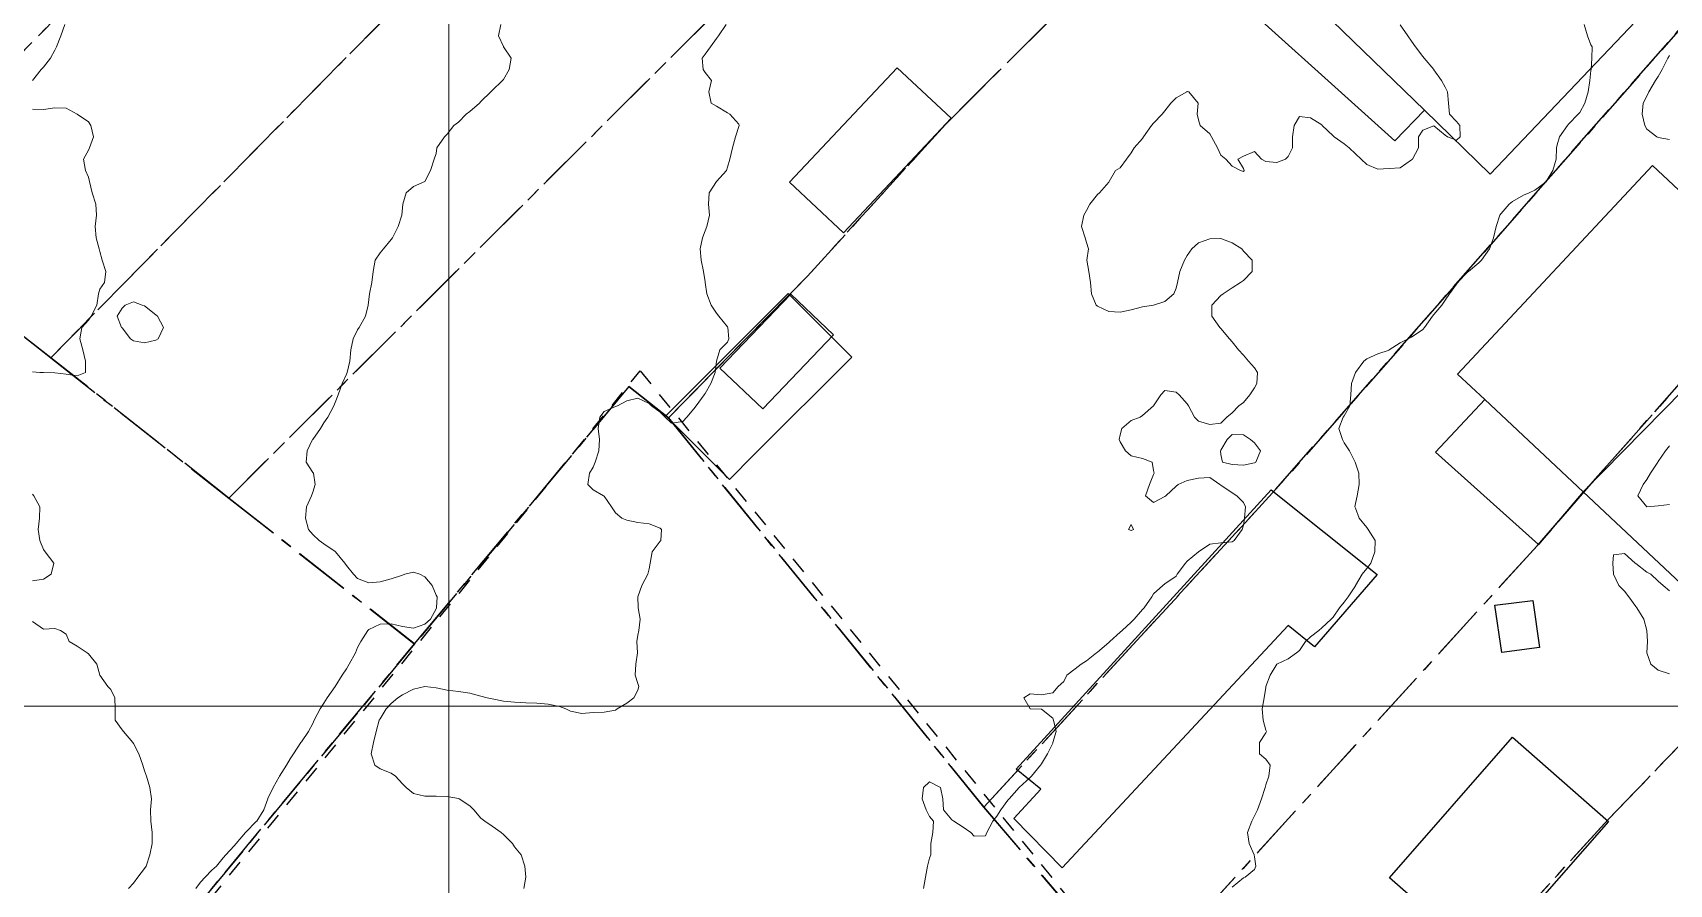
# Model space of a CAD drawing. Header units: centimetres. Extents: x 0 to 642158, y -847 to 649707.
# Drawn here: x 616348.3 to 616421.2, y 621079.4 to 621117.4 of the extents above; entities that cross this region are included whole.
import ezdxf

# ---------------------------------------------------------------- set-up
doc = ezdxf.new("R2010")
doc.units = ezdxf.units.CM
doc.header["$MEASUREMENT"] = 0
doc.linetypes.add('CENTERX2', pattern=[4, 2.5, -0.5, 0.5, -0.5])
doc.linetypes.add('JIS_02_0.7', pattern=[1.35, 0.75, -0.6])
for name, color, linetype, lineweight in [('MEV_grille', 254, 'Continuous', 9), ('WAL_parcellaire agricole', 7, 'JIS_02_0.7', 25), ('WAL_topographie 0.5', 253, 'Continuous', 20)]:
    doc.layers.add(name, color=color, linetype=linetype, lineweight=lineweight)
doc.layers.add('SPW_batiments', color=7, linetype='Continuous')
doc.layers.add('SPW_parcellaire cadastral', color=7, linetype='CENTERX2', lineweight=25, true_color=0xff0542)

# ---------------------------------------------------------------- blocks, each defined once
blk = doc.blocks.new('*U114')
at = {"layer": 'MEV_grille', "transparency": 33554687}
blk.add_lwpolyline([(-1338.461, 0), (1338.461, 0)], dxfattribs=at)
blk = doc.blocks.new('*U115')
at = {"layer": 'MEV_grille', "color": 0, "linetype": 'ByBlock', "lineweight": -2, "transparency": 16777216}
blk.add_blockref('*U114', (0, -1300), dxfattribs=at)
blk = doc.blocks.new('*U112')
at = {"layer": 'MEV_grille', "transparency": 33554687}
blk.add_lwpolyline([(0, 1825.476), (0, -1825.476)], dxfattribs=at)
blk = doc.blocks.new('*U113')
at = {"layer": 'MEV_grille', "color": 0, "linetype": 'ByBlock', "lineweight": -2, "transparency": 16777216}
blk.add_blockref('*U112', (1000, 0), dxfattribs=at)

msp = doc.modelspace()

# ---------------------------------------------------------------- linework, layer by layer
at = {"layer": 'SPW_batiments'}
for points in [[(616414.786, 621129.02), (616412.957, 621127.215), (616419.396, 621121.322), (616418.017, 621119.774), (616420.038, 621118.189), (616413.261, 621111.074), (616410.322, 621113.925), (616402.117, 621121.882), (616401.895, 621122.097), (616411.146, 621131.905), (616411.209, 621132.14), (616414.786, 621129.02)], [(616410.322, 621113.925), (616409, 621112.572), (616400.549, 621120.188), (616402.117, 621121.882), (616410.322, 621113.925)], [(616389.217, 621113.569), (616384.418, 621108.469), (616382.018, 621110.718), (616386.817, 621115.819), (616389.217, 621113.569)], [(616426.335, 621106.007), (616417.403, 621096.924), (616413.015, 621101.035), (616411.801, 621102.172), (616420.501, 621111.473), (616426.335, 621106.007)], [(616431.918, 621100.774), (616423.219, 621091.473), (616417.403, 621096.924), (616426.335, 621106.007), (616431.918, 621100.774)], [(616376.498, 621100.319), (616377.767, 621101.585), (616379.41, 621103.224), (616380.581, 621104.392), (616381.958, 621105.766), (616384.788, 621102.929), (616380.438, 621098.589), (616379.328, 621097.482), (616376.498, 621100.319)], [(616383.968, 621103.919), (616380.819, 621100.618), (616378.902, 621102.435), (616382.068, 621105.735), (616383.968, 621103.919)], [(616417.403, 621096.924), (616415.419, 621094.573), (616410.819, 621098.689), (616413.015, 621101.035), (616417.403, 621096.924)], [(616408.219, 621093.239), (616405.42, 621090.021), (616404.253, 621090.971), (616394.171, 621080.17), (616392.021, 621082.37), (616393.221, 621083.67), (616392.121, 621084.57), (616403.484, 621097.021), (616408.219, 621093.239)], [(616415.453, 621089.99), (616413.77, 621089.772), (616413.47, 621091.872), (616415.153, 621092.089), (616415.453, 621089.99)], [(616408.764, 621079.733), (616414.248, 621085.994), (616418.532, 621082.243), (616413.048, 621075.981), (616408.764, 621079.733)]]:
    msp.add_lwpolyline(points, dxfattribs=at)
at = {"layer": 'SPW_parcellaire cadastral'}
for points in [[(616372.483, 621159.871), (616383.323, 621152.767), (616379.22, 621148.547), (616369.958, 621139.045), (616340.801, 621109.396), (616336.501, 621112.779), (616372.483, 621159.871)], [(616340.801, 621109.396), (616369.958, 621139.045), (616379.22, 621148.547), (616383.323, 621152.767), (616392.267, 621147.318), (616373.872, 621128.229), (616367.161, 621121.265), (616349.064, 621102.902), (616340.801, 621109.396)], [(616401.714, 621141.6), (616397.416, 621137.215), (616389.463, 621128.963), (616388.5, 621127.964), (616386.994, 621126.508), (616357.004, 621096.65), (616349.064, 621102.902), (616367.161, 621121.265), (616373.872, 621128.229), (616392.267, 621147.318), (616401.714, 621141.6)], [(616410.889, 621135.879), (616409.072, 621133.947), (616399.869, 621124.16), (616388.963, 621113.298), (616382.81, 621106.532), (616376.611, 621100.22), (616374.851, 621101.617), (616365.286, 621090.149), (616357.004, 621096.65), (616386.994, 621126.508), (616388.5, 621127.964), (616389.463, 621128.963), (616397.416, 621137.215), (616401.714, 621141.6), (616410.889, 621135.879)], [(616410.889, 621135.879), (616419.384, 621130.202), (616425.196, 621121.507), (616403.704, 621097.045), (616397.675, 621090.487), (616390.677, 621082.875), (616376.611, 621100.22), (616382.81, 621106.532), (616388.963, 621113.298), (616399.869, 621124.16), (616409.072, 621133.947), (616410.889, 621135.879)], [(616429.612, 621110.742), (616425.786, 621106.34), (616417.939, 621097.498), (616415.363, 621094.534), (616397.472, 621074.92), (616390.677, 621082.875), (616397.675, 621090.487), (616403.704, 621097.045), (616425.196, 621121.507), (616429.612, 621110.742)], [(616234.504, 621097.133), (616236.971, 621100.516), (616242.02, 621096.552), (616243.227, 621095.632), (616257.622, 621084.703), (616279.907, 621067.106), (616285.635, 621062.58), (616294.938, 621074.355), (616296.156, 621073.325), (616331.518, 621116.661), (616336.501, 621112.779), (616340.801, 621109.396), (616349.064, 621102.902), (616357.004, 621096.65), (616365.286, 621090.149), (616331.308, 621049.179), (616335.409, 621045.813), (616267.58, 620957.645), (616263.613, 620952.538), (616261.912, 620966.122), (616250.942, 621018.209), (616235.854, 621085.618), (616234.067, 621096.533), (616234.504, 621097.133)], [(616436.334, 621100.841), (616418.521, 621082.322), (616408.822, 621071.738), (616404.139, 621066.321), (616402.941, 621068.081), (616397.472, 621074.92), (616415.363, 621094.534), (616417.939, 621097.498), (616425.786, 621106.34), (616429.612, 621110.742), (616436.334, 621100.841)], [(616335.409, 621045.813), (616331.308, 621049.179), (616365.286, 621090.149), (616374.851, 621101.617), (616376.611, 621100.22), (616390.677, 621082.875), (616397.472, 621074.92), (616402.941, 621068.081), (616359.425, 621024.116), (616353.241, 621029.345), (616335.409, 621045.813)], [(616414.789, 621054.224), (616404.139, 621066.321), (616408.822, 621071.738), (616418.521, 621082.322), (616436.334, 621100.841), (616448.697, 621082.468), (616440.533, 621075.457), (616427.351, 621064.646), (616418.722, 621057.514), (616414.789, 621054.224)]]:
    msp.add_lwpolyline(points, dxfattribs=at)
at = {"layer": 'WAL_parcellaire agricole'}
msp.add_lwpolyline([(616324.031, 621000.478), (616269.31, 620938.403), (616268.869, 620960.806), (616335.692, 621044.813), (616332.483, 621048.937), (616345.106, 621065.188), (616375.352, 621102.317), (616518.538, 620926.168), (616439.713, 620860.66), (616324.031, 621000.478)], dxfattribs=at)
at = {"layer": 'WAL_topographie 0.5'}
for points in [[(616349.698, 621117.75), (616349.514, 621117.25), (616349.324, 621116.75), (616349.25, 621116.607), (616349.052, 621116.25), (616348.75, 621115.854), (616348.641, 621115.75), (616348.25, 621115.25)], [(616369.142, 621117.75), (616369.029, 621117.25), (616369.25, 621116.771), (616369.263, 621116.75), (616369.593, 621116.25), (616369.508, 621115.75), (616369.25, 621115.294), (616369.209, 621115.25), (616368.75, 621114.803), (616368.693, 621114.75), (616368.25, 621114.319), (616368.182, 621114.25), (616367.75, 621113.878), (616367.588, 621113.75), (616367.25, 621113.401), (616367.042, 621113.25), (616366.75, 621112.861), (616366.625, 621112.75), (616366.281, 621112.25), (616366.25, 621112), (616366.167, 621111.75), (616366, 621111.25), (616365.75, 621110.75), (616365.75, 621110.75), (616365.25, 621110.536), (616364.917, 621110.25), (616364.769, 621109.75), (616364.75, 621109.583), (616364.723, 621109.25), (616364.553, 621108.75), (616364.307, 621108.25), (616364.25, 621108.172), (616363.912, 621107.75), (616363.75, 621107.569), (616363.541, 621107.25), (616363.44, 621106.75), (616363.385, 621106.25), (616363.279, 621105.75), (616363.25, 621105.5), (616363.22, 621105.25), (616363.104, 621104.75), (616362.825, 621104.25), (616362.75, 621104.143), (616362.546, 621103.75), (616362.45, 621103.25), (616362.404, 621102.75), (616362.284, 621102.25), (616362.25, 621102.173), (616362.064, 621101.75), (616361.884, 621101.25), (616361.75, 621100.906), (616361.692, 621100.75), (616361.42, 621100.25), (616361.25, 621100.003), (616361.089, 621099.75), (616360.75, 621099.262), (616360.742, 621099.25), (616360.5, 621098.75), (616360.453, 621098.25), (616360.75, 621097.787), (616360.78, 621097.75), (616360.854, 621097.25), (616360.75, 621096.917), (616360.693, 621096.75), (616360.474, 621096.25), (616360.431, 621095.75), (616360.566, 621095.25), (616360.75, 621095.019), (616361.031, 621094.75), (616361.25, 621094.615), (616361.75, 621094.266), (616361.766, 621094.25), (616362.185, 621093.75), (616362.25, 621093.644), (616362.561, 621093.25), (616362.75, 621093.069), (616363.25, 621092.87), (616363.75, 621092.922), (616364.25, 621093.052), (616364.75, 621093.219), (616364.855, 621093.25), (616365.25, 621093.342), (616365.524, 621093.25), (616365.75, 621093.137), (616366.07, 621092.75), (616366.25, 621092.328), (616366.292, 621092.25), (616366.271, 621091.75), (616366.25, 621091.708), (616365.998, 621091.25), (616365.75, 621091.023), (616365.25, 621090.848), (616364.75, 621090.93), (616364.25, 621091.04), (616363.75, 621091.023), (616363.25, 621090.791), (616363.209, 621090.75), (616362.893, 621090.25), (616362.75, 621089.993), (616362.663, 621089.75), (616362.376, 621089.25), (616362.25, 621089.037), (616362.065, 621088.75), (616361.75, 621088.257), (616361.746, 621088.25), (616361.395, 621087.75), (616361.25, 621087.508), (616361.088, 621087.25), (616360.82, 621086.75), (616360.75, 621086.606), (616360.564, 621086.25), (616360.25, 621085.784), (616360.226, 621085.75), (616359.886, 621085.25), (616359.75, 621085.024), (616359.575, 621084.75), (616359.267, 621084.25), (616359.25, 621084.223), (616358.978, 621083.75), (616358.75, 621083.261), (616358.745, 621083.25), (616358.568, 621082.75), (616358.25, 621082.254), (616358.247, 621082.25), (616357.75, 621081.75), (616357.75, 621081.75), (616357.34, 621081.25), (616357.25, 621081.147), (616356.875, 621080.75), (616356.75, 621080.612), (616356.454, 621080.25), (616356.25, 621080.062), (616355.948, 621079.75), (616355.75, 621079.534), (616355.534, 621079.25)], [(616379.183, 621117.75), (616378.839, 621117.25), (616378.75, 621117.122), (616378.481, 621116.75), (616378.25, 621116.421), (616378.115, 621116.25), (616378.167, 621115.75), (616378.25, 621115.614), (616378.536, 621115.25), (616378.417, 621114.75), (616378.523, 621114.25), (616378.75, 621114.103), (616379.25, 621113.809), (616379.35, 621113.75), (616379.75, 621113.306), (616379.767, 621113.25), (616379.75, 621113.2), (616379.609, 621112.75), (616379.475, 621112.25), (616379.353, 621111.75), (616379.25, 621111.387), (616379.196, 621111.25), (616378.75, 621110.75), (616378.75, 621110.75), (616378.423, 621110.25), (616378.406, 621109.75), (616378.45, 621109.25), (616378.331, 621108.75), (616378.25, 621108.562), (616378.128, 621108.25), (616378.026, 621107.75), (616378.07, 621107.25), (616378.17, 621106.75), (616378.25, 621106.288), (616378.256, 621106.25), (616378.331, 621105.75), (616378.521, 621105.25), (616378.75, 621104.885), (616378.856, 621104.75), (616379.25, 621104.276), (616379.266, 621104.25), (616379.312, 621103.75), (616379.25, 621103.589), (616378.911, 621103.25), (616378.75, 621102.75), (616378.75, 621102.75), (616378.691, 621102.25), (616378.497, 621101.75), (616378.25, 621101.313), (616378.207, 621101.25), (616377.847, 621100.75), (616377.75, 621100.623), (616377.43, 621100.25), (616377.25, 621100.052), (616376.75, 621099.982), (616376.467, 621100.25), (616376.25, 621100.471), (616375.858, 621100.75), (616375.75, 621100.861), (616375.25, 621101.099), (616374.75, 621100.976), (616374.338, 621100.75), (616374.25, 621100.725), (616373.75, 621100.5), (616373.552, 621100.25), (616373.479, 621099.75), (616373.531, 621099.25), (616373.507, 621098.75), (616373.349, 621098.25), (616373.25, 621098.029), (616373.092, 621097.75), (616373.024, 621097.25), (616373.25, 621097.009), (616373.719, 621096.75), (616373.75, 621096.725), (616374.078, 621096.25), (616374.25, 621095.987), (616374.531, 621095.75), (616374.75, 621095.662), (616375.25, 621095.566), (616375.75, 621095.5), (616376.25, 621095.311), (616376.307, 621095.25), (616376.268, 621094.75), (616376.25, 621094.727), (616375.888, 621094.25), (616375.803, 621093.75), (616375.75, 621093.5), (616375.69, 621093.25), (616375.433, 621092.75), (616375.25, 621092.25), (616375.264, 621091.75), (616375.348, 621091.25), (616375.286, 621090.75), (616375.25, 621090.536), (616375.204, 621090.25), (616375.238, 621089.75), (616375.152, 621089.25), (616375.125, 621088.75), (616375.25, 621088.387), (616375.293, 621088.25), (616375.25, 621088.083), (616375.062, 621087.75), (616374.75, 621087.512), (616374.327, 621087.25), (616374.25, 621087.202), (616373.75, 621087.102), (616373.25, 621087.1), (616372.75, 621087.054), (616372.25, 621087.15), (616372.038, 621087.25), (616371.75, 621087.365), (616371.25, 621087.468), (616370.75, 621087.506), (616370.25, 621087.528), (616369.75, 621087.552), (616369.25, 621087.605), (616368.75, 621087.695), (616368.523, 621087.75), (616368.25, 621087.823), (616367.75, 621087.952), (616367.25, 621088.026), (616366.75, 621088.082), (616366.25, 621088.196), (616365.75, 621088.25), (616365.25, 621088.13), (616364.75, 621087.887), (616364.543, 621087.75), (616364.25, 621087.496), (616364.02, 621087.25), (616363.75, 621086.816), (616363.71, 621086.75), (616363.575, 621086.25), (616363.465, 621085.75), (616363.356, 621085.25), (616363.519, 621084.75), (616363.75, 621084.588), (616364.25, 621084.389), (616364.435, 621084.25), (616364.75, 621083.91), (616364.917, 621083.75), (616365.25, 621083.483), (616365.75, 621083.361), (616366.25, 621083.358), (616366.75, 621083.354), (616367.25, 621083.268), (616367.284, 621083.25), (616367.75, 621082.93), (616367.93, 621082.75), (616368.25, 621082.39), (616368.417, 621082.25), (616368.75, 621082.025), (616369.156, 621081.75), (616369.25, 621081.656), (616369.656, 621081.25), (616369.75, 621081.1), (616370.042, 621080.75), (616370.214, 621080.25), (616370.25, 621079.75), (616370.25, 621079.75), (616370.25, 621079.75), (616370.162, 621079.25)], [(616409.25, 621117.735), (616409.583, 621117.25), (616409.75, 621117), (616409.92, 621116.75), (616410.25, 621116.32), (616410.31, 621116.25), (616410.739, 621115.75), (616410.75, 621115.735), (616411.083, 621115.25), (616411.25, 621114.954), (616411.354, 621114.75), (616411.396, 621114.25), (616411.448, 621113.75), (616411.75, 621113.42), (616411.903, 621113.25), (616411.926, 621112.75), (616411.75, 621112.596), (616411.35, 621112.75), (616411.25, 621112.822), (616410.75, 621113.228), (616410.25, 621113.045), (616410.064, 621112.75), (616410.062, 621112.25), (616409.796, 621111.75), (616409.75, 621111.722), (616409.25, 621111.361), (616408.75, 621111.331), (616408.25, 621111.31), (616407.75, 621111.511), (616407.5, 621111.75), (616407.25, 621111.979), (616406.967, 621112.25), (616406.75, 621112.435), (616406.303, 621112.75), (616406.25, 621112.79), (616405.771, 621113.25), (616405.75, 621113.271), (616405.25, 621113.589), (616404.75, 621113.656), (616404.509, 621113.25), (616404.436, 621112.75), (616404.436, 621112.25), (616404.25, 621111.868), (616404.125, 621111.75), (616403.75, 621111.6), (616403.25, 621111.646), (616403.062, 621111.75), (616402.75, 621112.083), (616402.25, 621111.889), (616402, 621111.75), (616402.25, 621111.334), (616402.286, 621111.25), (616402.25, 621111.204), (616402.125, 621111.25), (616401.75, 621111.438), (616401.472, 621111.75), (616401.25, 621111.932), (616401.091, 621112.25), (616400.836, 621112.75), (616400.75, 621112.87), (616400.318, 621113.25), (616400.25, 621113.5), (616400.198, 621113.75), (616400.23, 621114.25), (616399.813, 621114.75), (616399.75, 621114.766), (616399.73, 621114.75), (616399.25, 621114.477), (616399.012, 621114.25), (616398.75, 621113.895), (616398.632, 621113.75), (616398.25, 621113.347), (616398.16, 621113.25), (616397.803, 621112.75), (616397.75, 621112.67), (616397.388, 621112.25), (616397.25, 621112.028), (616397.042, 621111.75), (616396.75, 621111.361), (616396.55, 621111.25), (616396.273, 621110.75), (616396.25, 621110.729), (616395.839, 621110.25), (616395.75, 621110.169), (616395.408, 621109.75), (616395.25, 621109.464), (616395.132, 621109.25), (616395.026, 621108.75), (616395.192, 621108.25), (616395.25, 621108.036), (616395.35, 621107.75), (616395.275, 621107.25), (616395.357, 621106.75), (616395.438, 621106.25), (616395.472, 621105.75), (616395.687, 621105.25), (616395.75, 621105.201), (616396.25, 621104.962), (616396.75, 621104.938), (616397.25, 621105.037), (616397.75, 621105.169), (616398.25, 621105.25), (616398.25, 621105.25), (616398.75, 621105.41), (616399.155, 621105.75), (616399.25, 621106), (616399.318, 621106.25), (616399.412, 621106.75), (616399.62, 621107.25), (616399.75, 621107.459), (616399.952, 621107.75), (616400.25, 621108.022), (616400.75, 621108.202), (616401.25, 621108.209), (616401.75, 621108.027), (616402.176, 621107.75), (616402.25, 621107.656), (616402.64, 621107.25), (616402.636, 621106.75), (616402.25, 621106.341), (616402.125, 621106.25), (616401.75, 621106.013), (616401.35, 621105.75), (616401.25, 621105.672), (616400.841, 621105.25), (616400.85, 621104.75), (616401.205, 621104.25), (616401.25, 621104.203), (616401.632, 621103.75), (616401.75, 621103.605), (616402.032, 621103.25), (616402.25, 621103.014), (616402.487, 621102.75), (616402.75, 621102.45), (616402.877, 621102.25), (616402.845, 621101.75), (616402.75, 621101.561), (616402.545, 621101.25), (616402.25, 621100.906), (616402.042, 621100.75), (616401.75, 621100.45), (616401.509, 621100.25), (616401.25, 621099.982), (616400.75, 621099.933), (616400.25, 621100.071), (616400.066, 621100.25), (616399.809, 621100.75), (616399.75, 621100.85), (616399.387, 621101.25), (616399.25, 621101.365), (616398.75, 621101.441), (616398.576, 621101.25), (616398.25, 621100.75), (616398.25, 621100.75), (616397.75, 621100.321), (616397.646, 621100.25), (616397.25, 621100.097), (616396.829, 621099.75), (616396.75, 621099.464), (616396.705, 621099.25), (616396.75, 621099.156), (616397, 621098.75), (616397.25, 621098.533), (616397.75, 621098.404), (616398.185, 621098.25), (616398.25, 621097.875), (616398.269, 621097.75), (616398.25, 621097.704), (616398.058, 621097.25), (616397.883, 621096.75), (616398.25, 621096.445), (616398.75, 621096.718), (616398.792, 621096.75), (616399.25, 621097.173), (616399.35, 621097.25), (616399.75, 621097.436), (616400.25, 621097.532), (616400.75, 621097.561), (616401.202, 621097.25), (616401.25, 621097.217), (616401.75, 621096.883), (616401.961, 621096.75), (616402.25, 621096.453), (616402.34, 621096.25), (616402.302, 621095.75), (616402.25, 621095.442), (616402.196, 621095.25), (616401.838, 621094.75), (616401.75, 621094.701), (616401.25, 621094.648), (616400.75, 621094.587), (616400.25, 621094.25), (616400.25, 621094.25), (616399.75, 621093.835), (616399.671, 621093.75), (616399.305, 621093.25), (616399.25, 621093.174), (616398.75, 621092.825), (616398.656, 621092.75), (616398.25, 621092.379), (616398.167, 621092.25), (616397.82, 621091.75), (616397.75, 621091.678), (616397.386, 621091.25), (616397.25, 621091.124), (616396.839, 621090.75), (616396.75, 621090.668), (616396.295, 621090.25), (616396.25, 621090.208), (616395.75, 621089.788), (616395.705, 621089.75), (616395.25, 621089.401), (616395.016, 621089.25), (616394.75, 621089.038), (616394.38, 621088.75), (616394.25, 621088.477), (616393.987, 621088.25), (616393.75, 621087.969), (616393.25, 621087.882), (616392.75, 621087.925), (616392.458, 621087.75), (616392.75, 621087.25), (616392.751, 621087.25), (616393.25, 621087.236), (616393.75, 621086.844), (616393.788, 621086.75), (616393.897, 621086.25), (616393.761, 621085.75), (616393.75, 621085.731), (616393.522, 621085.25), (616393.25, 621084.807), (616393.207, 621084.75), (616392.799, 621084.25), (616392.75, 621084.191), (616392.25, 621083.75), (616392.25, 621083.75), (616391.804, 621083.25), (616391.75, 621083.187), (616391.432, 621082.75), (616391.25, 621082.474), (616391.074, 621082.25), (616390.817, 621081.75), (616390.75, 621081.596), (616390.25, 621081.583), (616390.1, 621081.75), (616389.75, 621081.989), (616389.339, 621082.25), (616389.25, 621082.314), (616388.88, 621082.75), (616388.851, 621083.25), (616388.75, 621083.75), (616388.75, 621083.75), (616388.25, 621084.006), (616387.987, 621083.75), (616387.926, 621083.25), (616388.099, 621082.75), (616388.25, 621082.456), (616388.434, 621082.25), (616388.4, 621081.75), (616388.317, 621081.25), (616388.317, 621080.75), (616388.25, 621080.607), (616388.167, 621080.25), (616388.071, 621079.75), (616387.983, 621079.25)], [(616417.443, 621117.75), (616417.603, 621117.25), (616417.75, 621116.841), (616417.799, 621116.75), (616417.795, 621116.25), (616417.754, 621115.75), (616417.75, 621115.694), (616417.707, 621115.25), (616417.62, 621114.75), (616417.484, 621114.25), (616417.25, 621113.828), (616417.185, 621113.75), (616416.75, 621113.305), (616416.7, 621113.25), (616416.351, 621112.75), (616416.25, 621112.386), (616416.216, 621112.25), (616416.198, 621111.75), (616416.05, 621111.25), (616415.758, 621110.75), (616415.75, 621110.74), (616415.25, 621110.366), (616414.99, 621110.25), (616414.75, 621110.147), (616414.25, 621109.857), (616414.107, 621109.75), (616413.75, 621109.333), (616413.693, 621109.25), (616413.523, 621108.75), (616413.407, 621108.25), (616413.25, 621107.82), (616413.225, 621107.75), (616412.875, 621107.25), (616412.75, 621107.126), (616412.287, 621106.75), (616412.25, 621106.717), (616411.805, 621106.25), (616411.75, 621106.184), (616411.444, 621105.75), (616411.25, 621105.472), (616411.098, 621105.25), (616410.75, 621104.828), (616410.687, 621104.75), (616410.334, 621104.25), (616410.25, 621104.159), (616409.75, 621103.82), (616409.604, 621103.75), (616409.25, 621103.558), (616408.756, 621103.25), (616408.75, 621103.245), (616408.25, 621103.071), (616407.75, 621102.856), (616407.63, 621102.75), (616407.255, 621102.25), (616407.25, 621102.24), (616407.066, 621101.75), (616407.049, 621101.25), (616406.996, 621100.75), (616406.75, 621100.318), (616406.706, 621100.25), (616406.509, 621099.75), (616406.672, 621099.25), (616406.75, 621099.111), (616406.986, 621098.75), (616407.23, 621098.25), (616407.25, 621098.197), (616407.402, 621097.75), (616407.419, 621097.25), (616407.32, 621096.75), (616407.25, 621096.4), (616407.228, 621096.25), (616407.25, 621096.194), (616407.41, 621095.75), (616407.75, 621095.339), (616407.821, 621095.25), (616408.132, 621094.75), (616408.116, 621094.25), (616407.941, 621093.75), (616407.75, 621093.51), (616407.549, 621093.25), (616407.254, 621092.75), (616407.25, 621092.742), (616406.922, 621092.25), (616406.75, 621092.011), (616406.543, 621091.75), (616406.25, 621091.345), (616406.17, 621091.25), (616405.75, 621090.866), (616405.622, 621090.75), (616405.25, 621090.466), (616405.029, 621090.25), (616404.75, 621089.86), (616404.625, 621089.75), (616404.25, 621089.485), (616403.75, 621089.25), (616403.75, 621089.25), (616403.44, 621088.75), (616403.26, 621088.25), (616403.25, 621088.204), (616403.182, 621087.75), (616403.093, 621087.25), (616403.133, 621086.75), (616403.25, 621086.312), (616403.288, 621086.25), (616403.25, 621086.194), (616402.964, 621085.75), (616402.977, 621085.25), (616403.25, 621085.019), (616403.445, 621084.75), (616403.391, 621084.25), (616403.25, 621083.875), (616403.22, 621083.75), (616403.059, 621083.25), (616402.886, 621082.75), (616402.75, 621082.483), (616402.623, 621082.25), (616402.432, 621081.75), (616402.513, 621081.25), (616402.736, 621080.75), (616402.75, 621080.667), (616402.808, 621080.25), (616402.75, 621080.094), (616402.327, 621079.75), (616402.25, 621079.726), (616401.75, 621079.308)], [(616421.25, 621116.373), (616421.182, 621116.25), (616420.925, 621115.75), (616420.75, 621115.438), (616420.632, 621115.25), (616420.334, 621114.75), (616420.25, 621114.554), (616420.087, 621114.25), (616420.037, 621113.75), (616420.152, 621113.25), (616420.25, 621113.083), (616420.686, 621112.75), (616420.75, 621112.716), (616421.25, 621112.62)], [(616348.25, 621113.981), (616348.75, 621113.958), (616349.25, 621114.036), (616349.75, 621114.021), (616350.25, 621113.75), (616350.25, 621113.75), (616350.75, 621113.409), (616350.853, 621113.25), (616350.967, 621112.75), (616350.8, 621112.25), (616350.75, 621112.143), (616350.521, 621111.75), (616350.617, 621111.25), (616350.75, 621110.942), (616350.798, 621110.75), (616350.91, 621110.25), (616351.076, 621109.75), (616351.107, 621109.25), (616351.041, 621108.75), (616351.094, 621108.25), (616351.228, 621107.75), (616351.25, 621107.639), (616351.359, 621107.25), (616351.525, 621106.75), (616351.464, 621106.25), (616351.25, 621105.95), (616351.193, 621105.75), (616351.117, 621105.25), (616350.875, 621104.75), (616350.75, 621104.571), (616350.45, 621104.25), (616350.359, 621103.75), (616350.493, 621103.25), (616350.61, 621102.75), (616350.619, 621102.25), (616350.25, 621102.095), (616349.75, 621102.163), (616349.25, 621102.221), (616348.75, 621102.24), (616348.583, 621102.25), (616348.25, 621102.272)], [(616353.852, 621103.75), (616353.75, 621103.688), (616353.25, 621103.561), (616352.75, 621103.661), (616352.616, 621103.75), (616352.25, 621104.227), (616352.227, 621104.25), (616352.034, 621104.75), (616352.25, 621105.114), (616352.387, 621105.25), (616352.75, 621105.395), (616353.15, 621105.25), (616353.25, 621105.216), (616353.75, 621104.814), (616353.83, 621104.75), (616354.092, 621104.25), (616353.852, 621103.75)], [(616402.803, 621098.25), (616402.75, 621098.213), (616402.25, 621098.121), (616401.75, 621098.144), (616401.327, 621098.25), (616401.25, 621098.583), (616401.237, 621098.75), (616401.25, 621098.779), (616401.526, 621099.25), (616401.75, 621099.474), (616402.25, 621099.458), (616402.564, 621099.25), (616402.75, 621099.109), (616403.008, 621098.75), (616402.803, 621098.25)], [(616421.25, 621098.977), (616421.081, 621098.75), (616420.75, 621098.276), (616420.729, 621098.25), (616420.411, 621097.75), (616420.25, 621097.478), (616420.083, 621097.25), (616419.848, 621096.75), (616420.25, 621096.263), (616420.75, 621096.298), (616421.25, 621096.354)], [(616348.25, 621096.817), (616348.306, 621096.75), (616348.576, 621096.25), (616348.563, 621095.75), (616348.511, 621095.25), (616348.573, 621094.75), (616348.75, 621094.357), (616348.813, 621094.25), (616349.2, 621093.75), (616349.083, 621093.25), (616348.75, 621093.04), (616348.25, 621092.954)], [(616397.25, 621095.202), (616397.344, 621095.25), (616397.25, 621095.464), (616397.135, 621095.25), (616397.25, 621095.202)], [(616421.25, 621092.517), (616420.966, 621092.75), (616420.75, 621092.945), (616420.421, 621093.25), (616420.25, 621093.352), (616419.75, 621093.731), (616419.73, 621093.75), (616419.25, 621094.179), (616418.75, 621094.125), (616418.725, 621093.75), (616418.75, 621093.25), (616418.75, 621093.25), (616419, 621092.75), (616419.25, 621092.5), (616419.434, 621092.25), (616419.75, 621091.821), (616419.803, 621091.75), (616420.103, 621091.25), (616420.25, 621090.75), (616420.25, 621090.75), (616420.269, 621090.25), (616420.25, 621089.75), (616420.424, 621089.25), (616420.75, 621088.972), (616421.25, 621088.817)], [(616348.25, 621091.15), (616348.75, 621090.806), (616349.25, 621090.841), (616349.5, 621090.75), (616349.75, 621090.583), (616349.893, 621090.25), (616350.25, 621090.05), (616350.691, 621089.75), (616350.75, 621089.702), (616351.115, 621089.25), (616351.25, 621088.75), (616351.25, 621088.75), (616351.613, 621088.25), (616351.75, 621088.125), (616351.917, 621087.75), (616351.938, 621087.25), (616351.94, 621086.75), (616352.25, 621086.322), (616352.31, 621086.25), (616352.722, 621085.75), (616352.75, 621085.708), (616352.989, 621085.25), (616353.179, 621084.75), (616353.25, 621084.5), (616353.333, 621084.25), (616353.487, 621083.75), (616353.56, 621083.25), (616353.511, 621082.75), (616353.526, 621082.25), (616353.592, 621081.75), (616353.583, 621081.25), (616353.486, 621080.75), (616353.318, 621080.25), (616353.25, 621080.141), (616352.945, 621079.75), (616352.75, 621079.494), (616352.53, 621079.25)]]:
    msp.add_lwpolyline(points, dxfattribs=at)

# ---------------------------------------------------------------- block references
at = {"layer": 'MEV_grille', "transparency": 33554687}
for name, p in [('*U113', (615366.814, 620593.644)), ('*U115', (616669.481, 622387.381))]:
    msp.add_blockref(name, p, dxfattribs=at)

doc.saveas('drawing.dxf')
